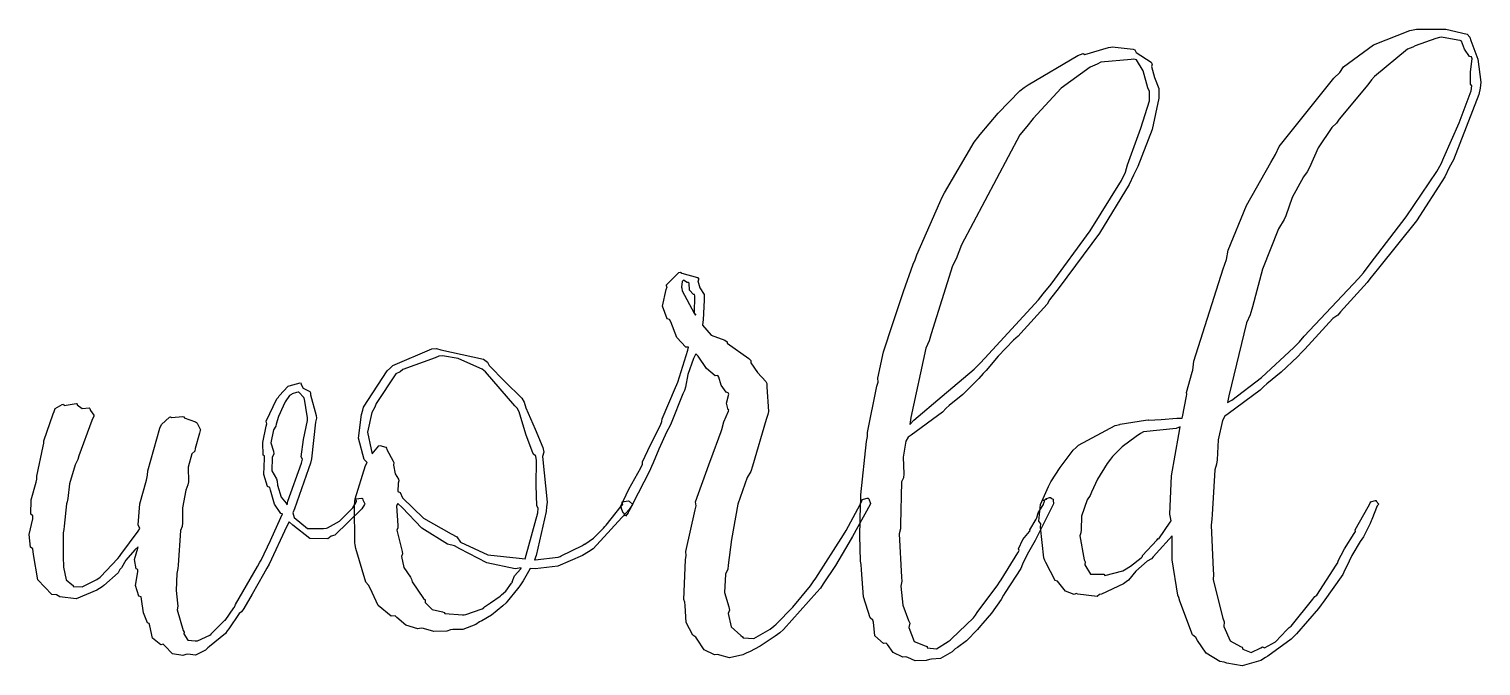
# Model space of a CAD drawing. Extents: x 0 to 35.3, y 0.8 to 9.1.
# Drawn here: x 16.32 to 35.27, y 0.79 to 9.1 of the extents above; entities that cross this region are included whole.
import ezdxf

# ---------------------------------------------------------------- set-up
doc = ezdxf.new("R2010")
doc.units = 0
doc.layers.get('0').update_dxf_attribs({"linetype": 'CONTINUOUS'})

msp = doc.modelspace()

# ---------------------------------------------------------------- linework, layer by layer
at = {"color": 0}
for p, q in [((34.3352, 9.08265), (34.4261, 9.10195)), ((34.4261, 9.10195), (34.4827, 9.10057)), ((34.4827, 9.10057), (34.8065, 9.0992)), ((34.8065, 9.0992), (35.0848, 9.03305)), ((33.8625, 8.89663), (34.3352, 9.08265)), ((34.6783, 8.97791), (34.4083, 8.88284)), ((34.7238, 8.99171), (34.6783, 8.97791)), ((34.75, 8.99721), (34.7238, 8.99171)), ((34.9636, 8.95724), (34.75, 8.99721)), ((34.9939, 8.95311), (34.9636, 8.95724)), ((35.0118, 8.94211), (34.9939, 8.95311)), ((35.049, 8.83874), (35.0118, 8.94211)), ((35.0848, 9.03305), (35.1207, 8.99721)), ((35.1207, 8.99721), (35.1331, 8.95174)), ((35.1331, 8.95174), (35.2241, 8.7092)), ((29.3577, 8.37434), (30.004, 8.75743)), ((30.004, 8.75743), (30.0757, 8.78223)), ((30.0757, 8.78223), (30.0977, 8.77122)), ((30.0977, 8.77122), (30.4037, 8.86217)), ((30.4037, 8.86217), (30.434, 8.86492)), ((30.434, 8.86492), (30.4546, 8.86905)), ((30.4546, 8.86905), (30.7248, 8.84149)), ((30.7248, 8.84149), (30.7482, 8.83186)), ((30.7482, 8.83186), (30.7661, 8.7974)), ((30.7661, 8.7974), (30.9604, 8.66786)), ((33.4712, 8.60721), (33.8625, 8.89663)), ((34.3076, 8.83874), (33.8777, 8.48459)), ((34.3765, 8.86492), (34.3076, 8.83874)), ((34.4083, 8.88284), (34.3765, 8.86492)), ((35.1152, 8.74367), (35.049, 8.83874)), ((35.1427, 8.73813), (35.1152, 8.74367)), ((35.1496, 8.71333), (35.1427, 8.73813)), ((30.1653, 8.60309), (29.7849, 8.33025)), ((30.2576, 8.64443), (30.1653, 8.60309)), ((30.303, 8.66786), (30.2576, 8.64443)), ((30.6985, 8.70645), (30.303, 8.66786)), ((30.7371, 8.71058), (30.6985, 8.70645)), ((30.7702, 8.69957), (30.7371, 8.71058)), ((30.8571, 8.55624), (30.7702, 8.69957)), ((30.919, 8.33575), (30.8571, 8.55624)), ((30.9604, 8.66786), (30.9742, 8.64443)), ((30.9742, 8.64443), (30.9645, 8.61138)), ((30.9645, 8.61138), (31.0031, 8.46942)), ((33.3458, 8.46116), (33.4229, 8.53419)), ((33.4229, 8.53419), (33.4712, 8.60721)), ((35.1276, 8.54523), (35.1496, 8.71333)), ((35.1289, 8.38398), (35.1276, 8.54523)), ((35.2241, 8.7092), (35.2654, 8.4074)), ((29.2461, 8.29441), (29.304, 8.34125)), ((29.304, 8.34125), (29.3577, 8.37434)), ((31.0031, 8.46942), (31.0624, 8.32474)), ((32.6306, 7.56955), (33.3458, 8.46116)), ((33.7909, 8.37434), (33.4133, 7.92508)), ((33.8364, 8.44049), (33.7909, 8.37434)), ((33.8777, 8.48459), (33.8364, 8.44049)), ((35.1482, 8.3633), (35.1289, 8.38398)), ((35.1359, 8.29716), (35.1482, 8.3633)), ((35.2654, 8.4074), (35.253, 8.33025)), ((28.965, 8.00502), (29.2461, 8.29441)), ((29.7849, 8.33025), (29.4211, 7.93337)), ((30.8253, 7.81071), (30.9411, 8.16762)), ((30.9411, 8.28615), (30.919, 8.33575)), ((30.9411, 8.16762), (30.9411, 8.28615)), ((31.0596, 8.19933), (30.9728, 7.79004)), ((31.0624, 8.27511), (31.0596, 8.19933)), ((31.0624, 8.32474), (31.0624, 8.27511)), ((35.2378, 8.24618), (34.9057, 7.39733)), ((34.9801, 7.87686), (35.1359, 8.29716)), ((35.253, 8.33025), (35.2378, 8.24618)), ((28.7307, 7.72806), (28.965, 8.00502)), ((29.3371, 7.82863), (29.2475, 7.72252)), ((29.4211, 7.93337), (29.3371, 7.82863)), ((30.6544, 7.33256), (30.8253, 7.81071)), ((30.9728, 7.79004), (30.7854, 7.30772)), ((33.3196, 7.81763), (33.1418, 7.55442)), ((33.3788, 7.87273), (33.3196, 7.81763)), ((33.4133, 7.92508), (33.3788, 7.87273)), ((34.7803, 7.42625), (34.9801, 7.87686)), ((28.2663, 6.96461), (28.6536, 7.62469)), ((29.2475, 7.72252), (28.4854, 6.28661)), ((28.6536, 7.62469), (28.6977, 7.68533)), ((28.6977, 7.68533), (28.7307, 7.72806)), ((32.5231, 7.36011), (32.5851, 7.46485)), ((32.5851, 7.46485), (32.6306, 7.56955)), ((33.1418, 7.55442), (33.0261, 7.29396)), ((34.7459, 7.34356), (34.7803, 7.42625)), ((34.9057, 7.39733), (34.8506, 7.29396)), ((30.5745, 7.12445), (30.6269, 7.23332)), ((30.6269, 7.23332), (30.6544, 7.33256)), ((30.7854, 7.30772), (30.7316, 7.19473)), ((32.2061, 6.80201), (32.5231, 7.36011)), ((32.9985, 7.23882), (32.9475, 7.17405)), ((33.0261, 7.29396), (32.9985, 7.23882)), ((34.2897, 6.65318), (34.6907, 7.24158)), ((34.6907, 7.24158), (34.7459, 7.34356)), ((34.8506, 7.29396), (34.7941, 7.17543)), ((30.1653, 6.46987), (30.5745, 7.12445)), ((30.6737, 7.07485), (30.2879, 6.44095)), ((30.7316, 7.19473), (30.6737, 7.07485)), ((32.9475, 7.17405), (32.8028, 6.90397)), ((34.7941, 7.17543), (34.422, 6.59804)), ((27.9053, 6.15569), (28.2015, 6.8392)), ((28.2015, 6.8392), (28.2346, 6.90809)), ((28.2346, 6.90809), (28.2663, 6.96461)), ((32.8028, 6.90397), (32.7174, 6.66556)), ((31.9677, 6.21633), (32.2061, 6.80201)), ((32.7174, 6.66556), (32.6953, 6.61596)), ((33.8212, 6.03719), (34.2897, 6.65318)), ((29.6554, 5.77536), (30.1653, 6.46987)), ((32.6251, 6.49471), (32.4156, 5.96967)), ((32.6953, 6.61596), (32.6251, 6.49471)), ((34.422, 6.59804), (33.9301, 5.98343)), ((28.4854, 6.28661), (28.4165, 6.10334)), ((30.2879, 6.44095), (29.7629, 5.72851)), ((27.857, 6.03306), (27.8819, 6.0923)), ((27.8819, 6.0923), (27.9053, 6.15569)), ((28.4165, 6.10334), (28.3683, 6.01102)), ((31.9002, 5.97517), (31.9457, 6.09783)), ((31.9457, 6.09783), (31.9677, 6.21633)), ((24.6324, 5.76019), (24.7978, 5.92695)), ((24.7978, 5.92695), (24.8199, 5.93245)), ((24.8199, 5.93245), (24.8378, 5.91866)), ((24.8378, 5.91866), (25.039, 5.8608)), ((27.7289, 5.67891), (27.857, 6.03306)), ((28.3683, 6.01102), (28.0913, 5.12491)), ((31.5171, 4.76938), (31.9002, 5.97517)), ((32.4156, 5.96967), (32.2847, 5.48047)), ((33.6682, 5.84976), (33.7316, 5.92145)), ((33.7316, 5.92145), (33.8212, 6.03719)), ((33.9301, 5.98343), (33.8143, 5.84426)), ((24.5828, 5.48735), (24.631, 5.70509)), ((24.631, 5.70509), (24.6435, 5.73952)), ((24.6435, 5.73952), (24.6324, 5.76019)), ((24.8405, 5.80842), (24.8336, 5.73677)), ((24.8336, 5.73677), (24.8364, 5.72301)), ((24.8364, 5.72301), (24.8392, 5.68717)), ((24.8392, 5.68717), (24.9962, 5.39641)), ((24.8529, 5.82221), (24.8405, 5.80842)), ((24.8584, 5.82634), (24.8529, 5.82221)), ((24.9067, 5.79466), (24.8584, 5.82634)), ((24.9246, 5.79466), (24.9067, 5.79466)), ((24.9315, 5.78778), (24.9246, 5.79466)), ((24.9356, 5.6968), (24.9315, 5.78778)), ((24.9893, 5.63757), (24.9356, 5.6968)), ((25.039, 5.8608), (25.0569, 5.83875)), ((25.0569, 5.83875), (25.0458, 5.81808)), ((25.0458, 5.81808), (25.0706, 5.72576)), ((25.0706, 5.72576), (25.1272, 5.63757)), ((29.552, 5.64582), (29.6554, 5.77536)), ((29.7629, 5.72851), (29.6347, 5.56867)), ((32.9599, 5.09736), (33.6682, 5.84976)), ((33.7812, 5.79466), (33.4339, 5.41154)), ((33.8143, 5.84426), (33.7812, 5.79466)), ((25.0017, 5.64032), (24.9893, 5.63757)), ((25.0004, 5.39503), (25.0073, 5.6224)), ((25.0073, 5.6224), (25.0017, 5.64032)), ((25.1299, 5.56588), (25.1161, 5.30821)), ((25.1272, 5.63757), (25.1285, 5.61277)), ((25.1285, 5.61277), (25.1299, 5.56588)), ((27.6242, 5.36607), (27.7289, 5.67891)), ((28.7927, 4.80935), (29.4914, 5.57142)), ((29.603, 5.51215), (29.2626, 5.13595)), ((29.4914, 5.57142), (29.552, 5.64582)), ((29.6347, 5.56867), (29.603, 5.51215)), ((24.6448, 5.32197), (24.5828, 5.48735)), ((24.6765, 5.31509), (24.6448, 5.32197)), ((24.6931, 5.28066), (24.6765, 5.31509)), ((24.9962, 5.39641), (25.0183, 5.37023)), ((25.0183, 5.37023), (25.0004, 5.39503)), ((25.1161, 5.30821), (25.112, 5.2765)), ((27.5911, 5.25999), (27.6117, 5.32613)), ((27.6117, 5.32613), (27.6242, 5.36607)), ((32.2544, 5.37573), (32.2048, 5.26962)), ((32.2847, 5.48047), (32.2544, 5.37573)), ((33.332, 5.32613), (32.9668, 4.9251)), ((33.3954, 5.37023), (33.332, 5.32613)), ((33.4339, 5.41154), (33.3954, 5.37023)), ((24.7702, 5.07944), (24.6931, 5.28066)), ((25.112, 5.2765), (25.1079, 5.23794)), ((25.1079, 5.23794), (25.2181, 5.1084)), ((27.4671, 4.89066), (27.5911, 5.25999)), ((28.0913, 5.12491), (28.0638, 5.03396)), ((29.2626, 5.13595), (29.2268, 5.0946)), ((32.2048, 5.26962), (31.976, 4.3174)), ((21.0661, 4.7129), (21.576, 4.92926)), ((21.576, 4.92926), (21.6338, 4.93476)), ((21.6338, 4.93476), (21.6903, 4.91684)), ((24.8874, 4.95131), (24.7702, 5.07944)), ((24.9246, 4.95131), (24.8874, 4.95131)), ((24.9136, 4.91271), (24.9246, 4.95131)), ((25.2181, 5.1084), (25.3972, 5.04225)), ((25.3972, 5.04225), (25.4262, 5.02296)), ((25.4262, 5.02296), (25.4289, 5.00228)), ((25.4289, 5.00228), (25.7114, 4.80247)), ((28.0197, 4.94026), (27.8253, 4.0349)), ((28.0638, 5.03396), (28.0197, 4.94026)), ((29.1648, 5.045), (28.9636, 4.83552)), ((29.2268, 5.0946), (29.1648, 5.045)), ((32.4018, 4.55581), (32.8235, 4.94577)), ((32.8235, 4.94577), (32.8993, 5.02296)), ((32.8993, 5.02296), (32.9599, 5.09736)), ((21.6159, 4.81485), (21.1956, 4.66189)), ((21.6669, 4.83552), (21.6159, 4.81485)), ((21.7138, 4.84106), (21.6669, 4.83552)), ((21.6903, 4.91684), (22.247, 4.79559)), ((21.9191, 4.80247), (21.7138, 4.84106)), ((22.1616, 4.69498), (21.9191, 4.80247)), ((22.247, 4.79559), (22.3008, 4.75837)), ((22.3008, 4.75837), (22.3228, 4.7129)), ((24.7854, 4.49379), (24.9136, 4.91271)), ((24.9866, 4.80522), (24.9163, 4.59715)), ((25.0183, 4.86311), (24.9866, 4.80522)), ((25.0486, 4.8369), (25.0183, 4.86311)), ((25.1575, 4.67568), (25.0486, 4.8369)), ((25.7114, 4.80247), (25.7349, 4.78042)), ((25.7349, 4.78042), (25.7362, 4.74595)), ((25.7362, 4.74595), (25.8231, 4.62058)), ((27.3926, 4.54752), (27.4671, 4.89066)), ((28.6536, 4.66605), (28.7307, 4.74183)), ((28.7307, 4.74183), (28.7927, 4.80935)), ((28.9636, 4.83552), (28.8079, 4.64951)), ((31.5047, 4.65363), (31.5171, 4.76938)), ((32.8704, 4.82589), (32.6567, 4.62608)), ((32.9268, 4.88516), (32.8704, 4.82589)), ((32.9668, 4.9251), (32.9268, 4.88516)), ((20.683, 4.16994), (20.9903, 4.64538)), ((21.1033, 4.60266), (20.847, 4.21679)), ((20.9903, 4.64538), (21.033, 4.68118)), ((21.033, 4.68118), (21.0661, 4.7129)), ((21.1598, 4.63158), (21.1033, 4.60266)), ((21.1956, 4.66189), (21.1598, 4.63158)), ((22.2291, 4.66467), (22.1616, 4.69498)), ((22.276, 4.63021), (22.2291, 4.66467)), ((22.6577, 4.18786), (22.276, 4.63021)), ((22.3228, 4.7129), (22.5282, 4.5048)), ((24.9163, 4.59715), (24.8833, 4.42902)), ((25.2718, 4.57786), (25.1575, 4.67568)), ((25.3049, 4.58198), (25.2718, 4.57786)), ((25.3214, 4.56269), (25.3049, 4.58198)), ((25.3504, 4.45795), (25.3214, 4.56269)), ((25.8231, 4.62058), (25.9319, 4.50617)), ((28.2333, 4.3119), (28.6536, 4.66605)), ((28.7693, 4.60954), (28.7128, 4.54339)), ((28.8079, 4.64951), (28.7693, 4.60954)), ((31.4234, 4.36012), (31.4965, 4.62746)), ((31.4965, 4.62746), (31.5047, 4.65363)), ((32.0146, 4.25951), (32.4018, 4.55581)), ((32.6567, 4.62608), (32.4721, 4.47449)), ((19.5805, 4.31602), (19.7005, 4.4414)), ((19.7005, 4.4414), (19.7142, 4.44969)), ((19.7142, 4.44969), (19.8562, 4.48691)), ((19.7142, 4.44969), (19.7142, 4.44969)), ((19.8065, 4.36287), (19.7501, 4.3422)), ((19.83, 4.367), (19.8065, 4.36287)), ((19.8369, 4.367), (19.83, 4.367)), ((19.9016, 4.29673), (19.8369, 4.367)), ((19.8562, 4.48691), (19.8686, 4.48275)), ((19.8686, 4.48275), (19.863, 4.47587)), ((19.863, 4.47587), (19.8947, 4.41798)), ((19.8947, 4.41798), (19.9815, 4.37526)), ((19.9815, 4.37526), (19.9898, 4.35599)), ((22.5282, 4.5048), (22.75, 4.28706)), ((24.5815, 4.01697), (24.7551, 4.42489)), ((24.7551, 4.42489), (24.7702, 4.46624)), ((24.7702, 4.46624), (24.7854, 4.49379)), ((24.8695, 4.38905), (24.8474, 4.3422)), ((24.8833, 4.42902), (24.8695, 4.38905)), ((25.4138, 4.367), (25.3504, 4.45795)), ((25.4427, 4.35599), (25.4138, 4.367)), ((25.9319, 4.50617), (25.9443, 4.47724)), ((25.9443, 4.47724), (25.9457, 4.43315)), ((25.9457, 4.43315), (25.9691, 4.11484)), ((27.2603, 3.83783), (27.383, 4.44419)), ((27.383, 4.44419), (27.3968, 4.49379)), ((27.3968, 4.49379), (27.3926, 4.54752)), ((28.7128, 4.54339), (28.5034, 4.3367)), ((31.4275, 4.33945), (31.4234, 4.36012)), ((32.3839, 4.39043), (31.965, 4.08312)), ((32.4308, 4.43865), (32.3839, 4.39043)), ((32.4721, 4.47449), (32.4308, 4.43865)), ((16.6563, 4.15202), (16.7501, 4.20441)), ((16.7501, 4.20441), (16.7652, 4.20716)), ((16.7652, 4.20716), (16.7762, 4.18924)), ((16.7762, 4.18924), (16.9306, 4.21541)), ((16.9306, 4.21541), (16.9471, 4.21266)), ((16.9471, 4.21266), (16.9458, 4.19887)), ((16.9458, 4.19887), (17.0105, 4.15339)), ((19.411, 3.9853), (19.553, 4.27743)), ((19.553, 4.27743), (19.5709, 4.30085)), ((19.5709, 4.30085), (19.5805, 4.31602)), ((19.6329, 4.18373), (19.5709, 4.04594)), ((19.6536, 4.22921), (19.6329, 4.18373)), ((19.6591, 4.24021), (19.6536, 4.22921)), ((19.717, 4.3229), (19.6591, 4.24021)), ((19.7418, 4.33395), (19.717, 4.3229)), ((19.7501, 4.3422), (19.7418, 4.33395)), ((19.9071, 4.28431), (19.9016, 4.29673)), ((19.9126, 4.27193), (19.9071, 4.28431)), ((19.9457, 4.05557), (19.9126, 4.27193)), ((19.9898, 4.35599), (19.9912, 4.33116)), ((19.9912, 4.33116), (20.0629, 4.06245)), ((20.6747, 4.12997), (20.683, 4.16994)), ((20.847, 4.21679), (20.8291, 4.16856)), ((22.6866, 4.15756), (22.6577, 4.18786)), ((22.75, 4.28706), (22.7803, 4.23471)), ((22.7803, 4.23471), (22.8024, 4.15893)), ((24.8474, 4.3422), (24.6986, 3.96049)), ((25.4193, 4.21954), (25.4482, 4.33807)), ((25.44, 4.13551), (25.4193, 4.21954)), ((25.4482, 4.33807), (25.4427, 4.35599)), ((27.8626, 3.99905), (28.2333, 4.3119)), ((28.3256, 4.19336), (28.2842, 4.15756)), ((28.5034, 4.3367), (28.3256, 4.19336)), ((31.3683, 4.04453), (31.422, 4.31465)), ((31.422, 4.31465), (31.4275, 4.33945)), ((31.976, 4.3174), (31.9567, 4.22921)), ((31.9567, 4.22921), (32.0146, 4.25951)), ((16.5103, 3.72897), (16.6315, 4.08312)), ((16.6315, 4.08312), (16.6439, 4.11346)), ((16.6439, 4.11346), (16.6563, 4.15202)), ((16.6439, 4.11346), (16.6439, 4.11346)), ((17.1359, 3.9963), (16.9678, 3.53466)), ((17.0105, 4.15339), (17.1015, 4.16031)), ((17.1015, 4.16031), (17.1125, 4.15202)), ((17.1125, 4.15202), (17.1208, 4.12722)), ((17.1208, 4.12722), (17.1649, 4.06382)), ((17.1621, 4.05282), (17.1359, 3.9963)), ((17.1649, 4.06382), (17.1621, 4.05282)), ((18.044, 3.94257), (18.1501, 4.03902)), ((18.1501, 4.03902), (18.1653, 4.04177)), ((18.1653, 4.04177), (18.1777, 4.03627)), ((18.1777, 4.03627), (18.3265, 4.04594)), ((18.3265, 4.04594), (18.3417, 4.04177)), ((18.3417, 4.04177), (18.3403, 4.02939)), ((18.3403, 4.02939), (18.4905, 3.97979)), ((18.4905, 3.97979), (18.5015, 3.97013)), ((19.4221, 3.95358), (19.411, 3.9853)), ((19.5709, 4.04594), (19.5433, 3.94945)), ((19.8975, 3.74826), (19.9526, 3.99768)), ((19.9512, 4.03627), (19.9457, 4.05557)), ((19.9526, 3.99768), (19.9512, 4.03627)), ((20.067, 4.02527), (20.056, 3.97563)), ((20.0629, 4.06245), (20.067, 4.02527)), ((20.6155, 3.76619), (20.6568, 4.07487)), ((20.6568, 4.07487), (20.6747, 4.12997)), ((20.7891, 4.10104), (20.7353, 3.84334)), ((20.8291, 4.16856), (20.7891, 4.10104)), ((22.7142, 4.1093), (22.6866, 4.15756)), ((22.801, 3.81579), (22.7142, 4.1093)), ((22.8024, 4.15893), (22.9223, 3.88193)), ((24.558, 3.93569), (24.5773, 3.98117)), ((24.5773, 3.98117), (24.5815, 4.01697)), ((25.3848, 3.97701), (25.4441, 4.11759)), ((25.4482, 4.13551), (25.44, 4.13551)), ((25.4441, 4.11759), (25.4482, 4.13551)), ((25.936, 4.00734), (25.7597, 3.39962)), ((25.9608, 4.07487), (25.936, 4.00734)), ((25.9691, 4.11484), (25.9608, 4.07487)), ((27.8253, 4.0349), (27.8102, 3.94257)), ((27.8102, 3.94257), (27.8626, 3.99905)), ((28.2374, 4.10379), (27.8295, 3.80615)), ((28.2842, 4.15756), (28.2374, 4.10379)), ((30.5552, 3.94945), (30.8874, 4.00043)), ((30.8874, 4.00043), (30.9204, 4.00322)), ((30.9204, 4.00322), (30.9273, 4.00043)), ((30.9273, 4.00043), (31.0927, 4.0101)), ((31.0927, 4.0101), (31.298, 4.02527)), ((31.298, 4.02527), (31.3669, 4.02527)), ((31.3669, 4.02527), (31.3683, 4.04453)), ((31.8919, 3.9963), (31.8341, 3.74276)), ((31.9236, 4.05282), (31.8919, 3.9963)), ((31.965, 4.08312), (31.9236, 4.05282)), ((17.8676, 3.34036), (18.0248, 3.8971)), ((18.0248, 3.8971), (18.044, 3.94257)), ((18.044, 3.94257), (18.044, 3.94257)), ((18.5415, 3.8282), (18.4864, 3.62839)), ((18.5015, 3.97013), (18.5112, 3.95912)), ((18.5112, 3.95912), (18.5539, 3.87505)), ((18.5511, 3.86539), (18.5415, 3.8282)), ((18.5539, 3.87505), (18.5511, 3.86539)), ((19.3669, 3.70829), (19.4138, 3.92053)), ((19.4138, 3.92053), (19.4221, 3.95358)), ((19.5089, 3.87368), (19.4717, 3.70279)), ((19.5378, 3.92053), (19.5089, 3.87368)), ((19.5433, 3.94945), (19.5378, 3.92053)), ((20.056, 3.97563), (20.005, 3.49746)), ((20.7353, 3.84334), (20.7836, 3.61597)), ((22.8961, 3.55946), (22.801, 3.81579)), ((22.9223, 3.88193), (23.0215, 3.64215)), ((24.4257, 3.67799), (24.558, 3.93569)), ((24.6421, 3.85025), (24.5346, 3.62285)), ((24.682, 3.92053), (24.6421, 3.85025)), ((24.6986, 3.96049), (24.682, 3.92053)), ((25.2154, 3.48782), (25.3504, 3.853)), ((25.3504, 3.853), (25.36, 3.87643)), ((25.36, 3.87643), (25.3848, 3.97701)), ((25.36, 3.87643), (25.36, 3.87643)), ((27.259, 3.78823), (27.2603, 3.83783)), ((27.8295, 3.80615), (27.7881, 3.77719)), ((30.015, 3.67386), (30.4932, 3.92878)), ((30.4932, 3.92878), (30.5511, 3.94257)), ((30.5511, 3.94257), (30.5552, 3.94945)), ((30.8212, 3.82683), (30.7661, 3.78548)), ((30.8598, 3.8475), (30.8212, 3.82683)), ((31.2897, 3.89297), (30.8598, 3.8475)), ((31.225, 3.2756), (31.3214, 3.81166)), ((31.3393, 3.91502), (31.2897, 3.89297)), ((31.3214, 3.81166), (31.3393, 3.91502)), ((16.4207, 3.27146), (16.502, 3.66282)), ((16.502, 3.66282), (16.5117, 3.70004)), ((16.5117, 3.70004), (16.5103, 3.72897)), ((18.4864, 3.62839), (18.4795, 3.5953)), ((19.3711, 3.54432), (19.3669, 3.70829)), ((19.4717, 3.70279), (19.5089, 3.59392)), ((19.8699, 3.51951), (19.8975, 3.74826)), ((20.6899, 3.48644), (20.6155, 3.76619)), ((20.7836, 3.61597), (20.796, 3.56224)), ((20.796, 3.56224), (20.8842, 3.66695)), ((20.8842, 3.66695), (20.8938, 3.6697)), ((20.8842, 3.66695), (20.8842, 3.66695)), ((20.8938, 3.6697), (20.9751, 3.64765)), ((20.9751, 3.64765), (20.9834, 3.63389)), ((20.9834, 3.63389), (20.9875, 3.61735)), ((20.9875, 3.61735), (21.0702, 3.46577)), ((23.0215, 3.64215), (23.0339, 3.58429)), ((24.3251, 3.45474), (24.4257, 3.67799)), ((24.5346, 3.62285), (24.4615, 3.44372)), ((27.1735, 3.02617), (27.248, 3.72209)), ((27.248, 3.72209), (27.259, 3.78823)), ((27.7606, 3.72622), (27.7247, 3.51537)), ((27.7881, 3.77719), (27.7606, 3.72622)), ((29.7739, 3.38446), (29.9448, 3.61047)), ((29.9448, 3.61047), (29.9834, 3.6449)), ((29.9834, 3.6449), (30.015, 3.67386)), ((30.5842, 3.65044), (30.4574, 3.5264)), ((30.7661, 3.78548), (30.5842, 3.65044)), ((31.8341, 3.74276), (31.8217, 3.48368)), ((16.9195, 3.41616), (16.8465, 3.17087)), ((16.9526, 3.48506), (16.9195, 3.41616)), ((16.9678, 3.53466), (16.9526, 3.48506)), ((18.4437, 3.56224), (18.3927, 3.3886)), ((18.4795, 3.5953), (18.4437, 3.56224)), ((19.389, 3.53466), (19.3711, 3.54432)), ((19.3794, 3.29213), (19.3904, 3.49884)), ((19.3904, 3.49884), (19.389, 3.53466)), ((19.4896, 3.51262), (19.4841, 3.33899)), ((19.5103, 3.56224), (19.4896, 3.51262)), ((19.5089, 3.59392), (19.5103, 3.56224)), ((19.6949, 2.94211), (19.8713, 3.44096)), ((19.8851, 3.49057), (19.8699, 3.51951)), ((19.8713, 3.44096), (19.8851, 3.49057)), ((19.9898, 3.44096), (19.9664, 3.36655)), ((20.005, 3.49746), (19.9898, 3.44096)), ((20.7298, 3.44647), (20.6899, 3.48644)), ((20.7091, 3.40789), (20.7298, 3.44647)), ((21.0702, 3.46577), (21.0771, 3.44647)), ((21.0771, 3.44647), (21.0716, 3.41202)), ((21.0716, 3.41202), (21.095, 3.30178)), ((22.9292, 3.52915), (22.8961, 3.55946)), ((22.9402, 3.47404), (22.9292, 3.52915)), ((22.9374, 3.15295), (22.9402, 3.47404)), ((23.0339, 3.58429), (23.016, 3.5264)), ((23.016, 3.5264), (23.078, 2.92971)), ((24.3003, 3.37757), (24.3237, 3.42442)), ((24.3237, 3.42442), (24.3251, 3.45474)), ((24.4615, 3.44372), (24.4395, 3.39687)), ((25.0169, 2.93522), (25.1891, 3.41891)), ((25.1891, 3.41891), (25.2057, 3.46301)), ((25.2057, 3.46301), (25.2154, 3.48782)), ((27.7247, 3.51537), (27.733, 3.30178)), ((30.3885, 3.43269), (30.2603, 3.2315)), ((30.4298, 3.49057), (30.3885, 3.43269)), ((30.4574, 3.5264), (30.4298, 3.49057)), ((31.8134, 3.42442), (31.7941, 3.35001)), ((31.8217, 3.48368), (31.8134, 3.42442)), ((16.411, 3.19154), (16.418, 3.2315)), ((16.418, 3.2315), (16.4207, 3.27146)), ((17.8511, 3.21772), (17.8621, 3.28111)), ((17.8621, 3.28111), (17.8676, 3.34036)), ((18.3927, 3.3886), (18.3982, 3.19705)), ((19.429, 3.13366), (19.3794, 3.29213)), ((19.4841, 3.33899), (19.5475, 3.23426)), ((19.5475, 3.23426), (19.5544, 3.20394)), ((19.9664, 3.36655), (19.7804, 2.84289)), ((20.5755, 2.97518), (20.7091, 3.40789)), ((21.095, 3.30178), (21.1391, 3.23012)), ((21.1391, 3.23012), (21.1432, 3.20945)), ((24.1432, 3.10058), (24.3003, 3.37757)), ((24.4147, 3.33623), (24.1915, 2.90628)), ((24.4395, 3.39687), (24.4147, 3.33623)), ((25.688, 3.25355), (25.5668, 2.90353)), ((25.7349, 3.33072), (25.688, 3.25355)), ((25.7597, 3.39962), (25.7349, 3.33072)), ((27.7275, 3.24804), (27.7041, 3.19429)), ((27.733, 3.30178), (27.7275, 3.24804)), ((29.654, 3.19429), (29.7739, 3.38446)), ((30.2603, 3.2315), (30.1818, 3.06062)), ((31.2043, 2.77261), (31.225, 3.2756)), ((31.7941, 3.35001), (31.7555, 2.76986)), ((16.3435, 2.9614), (16.411, 3.19154)), ((16.8465, 3.17087), (16.8231, 2.97794)), ((17.7629, 2.90904), (17.8511, 3.21772)), ((18.3637, 3.08818), (18.321, 2.85667)), ((18.3913, 3.15433), (18.3637, 3.08818)), ((18.3982, 3.19705), (18.3913, 3.15433)), ((19.4607, 3.12126), (19.429, 3.13366)), ((19.4703, 3.08818), (19.4607, 3.12126)), ((19.5227, 2.90353), (19.4703, 3.08818)), ((19.5544, 3.20394), (19.5599, 3.15157)), ((19.5599, 3.15157), (19.6081, 2.99723)), ((21.1336, 3.17776), (21.1322, 3.07027)), ((21.1322, 3.07027), (21.1598, 3.05787)), ((21.1432, 3.20945), (21.1336, 3.17776)), ((21.1598, 3.05787), (21.1598, 3.05511)), ((21.1598, 3.05511), (21.1901, 2.98483)), ((22.9457, 2.88148), (22.9374, 3.15295)), ((24.0426, 2.8801), (24.1432, 3.10058)), ((27.7041, 3.19429), (27.6889, 2.64032)), ((29.5162, 2.90077), (29.6223, 3.13504)), ((29.6223, 3.13504), (29.6416, 3.17638)), ((29.6416, 3.17638), (29.654, 3.19429)), ((30.1818, 3.06062), (30.1653, 3.01653)), ((16.3408, 2.77261), (16.3435, 2.9614)), ((16.8052, 2.90904), (16.7749, 2.6169)), ((16.8148, 2.93384), (16.8052, 2.90904)), ((16.8231, 2.97794), (16.8148, 2.93384)), ((17.7409, 2.63343), (17.7629, 2.90904)), ((18.321, 2.85667), (18.3196, 2.66237)), ((19.6026, 2.78226), (19.5227, 2.90353)), ((19.6081, 2.99723), (19.6715, 2.91731)), ((19.6715, 2.91731), (19.6867, 2.89526)), ((19.6867, 2.89526), (19.6949, 2.94211)), ((19.7804, 2.84289), (19.7583, 2.79053)), ((20.6623, 2.84289), (20.3068, 2.50114)), ((20.3674, 2.68166), (20.5438, 2.85667)), ((20.5438, 2.85667), (20.5686, 2.90077)), ((20.5631, 2.88699), (20.57, 2.93384)), ((20.5672, 2.40192), (20.5631, 2.88699)), ((20.5686, 2.90077), (20.5907, 2.93798)), ((20.5686, 2.90077), (20.5686, 2.90077)), ((20.57, 2.93384), (20.5755, 2.97518)), ((20.581, 2.97243), (20.6595, 2.98208)), ((20.5879, 2.95038), (20.581, 2.97243)), ((20.5907, 2.95038), (20.5879, 2.95038)), ((20.5907, 2.93798), (20.5907, 2.95038)), ((20.6595, 2.98208), (20.6678, 2.97794)), ((20.6954, 2.90077), (20.6623, 2.84289)), ((20.6678, 2.97794), (20.672, 2.96278)), ((20.672, 2.96278), (20.6995, 2.90766)), ((20.6995, 2.90766), (20.6954, 2.90077)), ((21.1322, 2.9118), (21.1129, 2.88423)), ((21.1129, 2.88423), (21.1294, 2.62654)), ((21.1846, 2.85943), (21.1322, 2.9118)), ((21.4437, 2.59209), (21.1846, 2.85943)), ((21.1901, 2.98483), (21.4657, 2.72162)), ((22.9622, 2.85116), (22.9457, 2.88148)), ((22.9554, 2.79328), (22.9622, 2.85116)), ((23.0725, 2.8677), (23.0642, 2.80706)), ((23.078, 2.92971), (23.0725, 2.8677)), ((23.847, 2.6293), (24.0468, 2.87596)), ((24.0482, 2.86219), (24.0426, 2.8801)), ((24.044, 2.8553), (24.0482, 2.86219)), ((24.0702, 2.79053), (24.044, 2.8553)), ((24.0468, 2.87596), (24.0647, 2.90077)), ((24.0578, 2.93247), (24.1377, 2.94624)), ((24.0605, 2.90215), (24.0578, 2.93247)), ((24.0647, 2.90077), (24.0605, 2.90215)), ((24.1377, 2.94624), (24.1474, 2.94487)), ((24.1694, 2.86219), (24.1419, 2.80706)), ((24.1474, 2.94487), (24.1529, 2.93798)), ((24.1915, 2.90077), (24.1487, 2.83463)), ((24.1529, 2.93798), (24.1928, 2.90491)), ((24.1915, 2.90628), (24.1694, 2.86219)), ((24.1928, 2.90491), (24.1915, 2.90077)), ((25.01, 2.83187), (25.0238, 2.88423)), ((25.0238, 2.88423), (25.0169, 2.93522)), ((25.5668, 2.90353), (25.5075, 2.56453)), ((26.9806, 2.55902), (27.1625, 2.90077)), ((27.2948, 2.90077), (27.0633, 2.48185)), ((27.1584, 2.49701), (27.1666, 2.88975)), ((27.1625, 2.90077), (27.1901, 2.95038)), ((27.1666, 2.88975), (27.1708, 2.9614)), ((27.1708, 2.9614), (27.1735, 3.02617)), ((27.1763, 2.96278), (27.2562, 2.98345)), ((27.1873, 2.95038), (27.1763, 2.96278)), ((27.1901, 2.95038), (27.1873, 2.95038)), ((27.2562, 2.98345), (27.2673, 2.98345)), ((27.2673, 2.98345), (27.2755, 2.97518)), ((27.2755, 2.97518), (27.3003, 2.91455)), ((27.3003, 2.91455), (27.2948, 2.90077)), ((29.6843, 2.90077), (29.4749, 2.48185)), ((29.4886, 2.78915), (29.5493, 2.88699)), ((29.4955, 2.68304), (29.5162, 2.90077)), ((29.5451, 2.95176), (29.5975, 2.97105)), ((29.5631, 2.95038), (29.5451, 2.95176)), ((29.5493, 2.88699), (29.5576, 2.90077)), ((29.5576, 2.90077), (29.5617, 2.92144)), ((29.5576, 2.90077), (29.5576, 2.90077)), ((29.5617, 2.92144), (29.5631, 2.92282)), ((29.5686, 2.95038), (29.5631, 2.95038)), ((29.5631, 2.92282), (29.5686, 2.94349)), ((29.5631, 2.92282), (29.5631, 2.92282)), ((29.5686, 2.94349), (29.5686, 2.95038)), ((29.5865, 2.97243), (29.6347, 2.98897)), ((29.5975, 2.97243), (29.5865, 2.97243)), ((29.5975, 2.97105), (29.6017, 2.97243)), ((29.6017, 2.97243), (29.5975, 2.97243)), ((29.6347, 2.98897), (29.6513, 2.98897)), ((29.6513, 2.98897), (29.6513, 2.98345)), ((29.6513, 2.98345), (29.6816, 2.97105)), ((29.6816, 2.97105), (29.6843, 2.96692)), ((29.6843, 2.96692), (29.6816, 2.95589)), ((29.6816, 2.95589), (29.6871, 2.90904)), ((29.6871, 2.90904), (29.6843, 2.90077)), ((30.1267, 2.9614), (30.0523, 2.74781)), ((30.1653, 3.01653), (30.1267, 2.9614)), ((33.6241, 2.57142), (33.7923, 2.8677)), ((33.7923, 2.8677), (33.8088, 2.90077)), ((33.8088, 2.90077), (33.8226, 2.93109)), ((33.8088, 2.90077), (33.8088, 2.90077)), ((33.8226, 2.93109), (33.8253, 2.93384)), ((33.8253, 2.93384), (33.8887, 2.95313)), ((33.8253, 2.93384), (33.8253, 2.93384)), ((33.9108, 2.88148), (33.8391, 2.70509)), ((33.8887, 2.95313), (33.897, 2.95038)), ((33.897, 2.95038), (33.897, 2.94211)), ((33.897, 2.94211), (33.9314, 2.90491)), ((33.9301, 2.90077), (33.9108, 2.88148)), ((33.9314, 2.90491), (33.9301, 2.90077)), ((16.3173, 2.50941), (16.3656, 2.71336)), ((16.3683, 2.75194), (16.3408, 2.77261)), ((16.3656, 2.71336), (16.3683, 2.75194)), ((18.3196, 2.66237), (18.3141, 2.61414)), ((19.4689, 2.43086), (19.604, 2.72989)), ((19.626, 2.7795), (19.6026, 2.78226)), ((19.604, 2.72989), (19.626, 2.7795)), ((19.7142, 2.67477), (19.6798, 2.61552)), ((19.7583, 2.63067), (19.7142, 2.67477)), ((19.7583, 2.79053), (19.7762, 2.73127)), ((19.7762, 2.73127), (19.9526, 2.5852)), ((20.2117, 2.59347), (20.3674, 2.68166)), ((21.4657, 2.72162), (21.8254, 2.51768)), ((22.8038, 2.24069), (22.9554, 2.79328)), ((23.0642, 2.80706), (22.9347, 2.2338)), ((24.1487, 2.83463), (23.6788, 2.32337)), ((24.0785, 2.78777), (24.0702, 2.79053)), ((24.0702, 2.79053), (24.0702, 2.79053)), ((24.1019, 2.74781), (24.0785, 2.78777)), ((24.1363, 2.7919), (24.1019, 2.74781)), ((24.1419, 2.80706), (24.1363, 2.7919)), ((24.8888, 2.28479), (25.01, 2.83187)), ((29.3798, 2.56866), (29.4611, 2.7106)), ((29.4611, 2.7106), (29.4694, 2.72438)), ((29.4694, 2.72438), (29.4886, 2.78915)), ((29.4694, 2.72438), (29.4694, 2.72438)), ((29.5203, 2.64721), (29.4955, 2.68304)), ((30.0523, 2.74781), (30.0468, 2.57004)), ((31.0624, 2.45153), (31.2112, 2.66926)), ((31.2236, 2.6858), (31.2043, 2.77261)), ((31.2112, 2.66926), (31.2236, 2.6858)), ((31.7528, 2.70784), (31.7445, 2.63067)), ((31.7555, 2.76986), (31.7528, 2.70784)), ((33.8184, 2.6541), (33.7399, 2.49425)), ((33.8308, 2.6858), (33.8184, 2.6541)), ((33.8391, 2.70509), (33.8308, 2.6858)), ((16.338, 2.34129), (16.3173, 2.50941)), ((16.7624, 2.53146), (16.7611, 2.16903)), ((16.7707, 2.57555), (16.7624, 2.53146)), ((16.7749, 2.6169), (16.7707, 2.57555)), ((17.5135, 2.2462), (17.7395, 2.5535)), ((17.7395, 2.5535), (17.7629, 2.58658)), ((17.7629, 2.58658), (17.7409, 2.63343)), ((18.2935, 2.55902), (18.2618, 2.1084)), ((18.3141, 2.61414), (18.2935, 2.55902)), ((19.6798, 2.61552), (19.4496, 2.12356)), ((19.9829, 2.45566), (19.7583, 2.63067)), ((19.9526, 2.5852), (20.1621, 2.5852)), ((20.1621, 2.5852), (20.1993, 2.59209)), ((20.1993, 2.59209), (20.2117, 2.59347)), ((20.2599, 2.48736), (20.2158, 2.45015)), ((20.3068, 2.50114), (20.2599, 2.48736)), ((21.1322, 2.5976), (21.1171, 2.56315)), ((21.1171, 2.56315), (21.1846, 2.28479)), ((21.1294, 2.62654), (21.1322, 2.5976)), ((21.7799, 2.38401), (21.4437, 2.59209)), ((21.8254, 2.51768), (21.8984, 2.47633)), ((21.8984, 2.47633), (21.948, 2.41019)), ((23.683, 2.46255), (23.8125, 2.59209)), ((23.8125, 2.59209), (23.8332, 2.61414)), ((23.8332, 2.61414), (23.847, 2.6293)), ((25.4923, 2.49287), (25.4854, 2.44189)), ((25.5075, 2.56453), (25.4923, 2.49287)), ((26.5865, 1.94028), (26.9462, 2.50252)), ((26.9462, 2.50252), (26.9806, 2.55902)), ((27.0633, 2.48185), (27.0164, 2.39916)), ((27.1694, 2.16214), (27.1584, 2.49701)), ((27.6889, 2.58107), (27.6724, 2.51768)), ((27.6724, 2.51768), (27.7013, 1.95268)), ((27.6889, 2.64032), (27.6889, 2.58107)), ((29.2861, 2.44464), (29.3743, 2.54799)), ((29.3743, 2.54799), (29.3812, 2.55902)), ((29.3812, 2.55902), (29.3798, 2.56866)), ((29.4749, 2.48185), (29.4459, 2.43224)), ((29.5176, 2.60312), (29.5203, 2.64721)), ((29.5617, 2.20211), (29.5176, 2.60312)), ((30.044, 2.53146), (30.0302, 2.49287)), ((30.0302, 2.49287), (30.0867, 2.1773)), ((30.0468, 2.57004), (30.044, 2.53146)), ((31.2346, 2.49287), (31.1947, 2.4474)), ((31.2346, 2.21726), (31.2346, 2.49287)), ((31.7445, 2.63067), (31.7693, 2.04914)), ((33.4863, 2.32062), (33.6117, 2.52043)), ((33.6117, 2.52043), (33.6269, 2.54799)), ((33.6269, 2.54799), (33.6241, 2.57142)), ((33.7316, 2.47633), (33.6903, 2.41846)), ((33.7399, 2.49425), (33.7316, 2.47633)), ((16.3683, 2.32199), (16.338, 2.34129)), ((16.3766, 2.24758), (16.3683, 2.32199)), ((17.6968, 2.30959), (17.5824, 2.17179)), ((17.6954, 2.18419), (17.7381, 2.33026)), ((17.7409, 2.34956), (17.6968, 2.30959)), ((17.7381, 2.33026), (17.7409, 2.34956)), ((19.3449, 2.17454), (19.4689, 2.43086)), ((20.2158, 2.45015), (19.9829, 2.45566)), ((20.5755, 2.37161), (20.5672, 2.40192)), ((20.5824, 2.32613), (20.5755, 2.37161)), ((20.7105, 1.88654), (20.5824, 2.32613)), ((21.1846, 2.28479), (21.1928, 2.25585)), ((21.8708, 2.36058), (21.7799, 2.38401)), ((21.9411, 2.32199), (21.8708, 2.36058)), ((22.2925, 2.14009), (21.9411, 2.32199)), ((21.948, 2.41019), (22.3049, 2.24482)), ((23.2599, 2.22829), (23.5383, 2.36609)), ((23.5383, 2.36609), (23.5631, 2.38263)), ((23.6182, 2.28341), (23.5383, 2.2338)), ((23.5631, 2.38263), (23.5727, 2.38125)), ((23.5727, 2.38125), (23.683, 2.46255)), ((23.6788, 2.32337), (23.6182, 2.28341)), ((24.8915, 2.2338), (24.8888, 2.28479)), ((25.4854, 2.44189), (25.4413, 2.10702)), ((27.0164, 2.39916), (26.8414, 2.10289)), ((29.2199, 2.26963), (29.2378, 2.29995)), ((29.2282, 2.32062), (29.2861, 2.44464)), ((29.2378, 2.29995), (29.2282, 2.32062)), ((29.3619, 2.2779), (29.3012, 2.15938)), ((29.4459, 2.43224), (29.3619, 2.2779)), ((30.8474, 2.23655), (31.0362, 2.43499)), ((31.072, 2.30959), (30.9893, 2.21864)), ((31.0362, 2.43499), (31.0527, 2.45429)), ((31.0527, 2.45429), (31.0624, 2.45153)), ((31.1947, 2.4474), (31.072, 2.30959)), ((33.3968, 2.15663), (33.4863, 2.32062)), ((33.6903, 2.41846), (33.5814, 2.23242)), ((16.4317, 1.91547), (16.3766, 2.24758)), ((16.7611, 2.16903), (16.7652, 2.13458)), ((16.7652, 2.13458), (16.7652, 2.08084)), ((17.2516, 1.95819), (17.4763, 2.19522)), ((17.4763, 2.19522), (17.4983, 2.22278)), ((17.4983, 2.22278), (17.5135, 2.2462)), ((17.5824, 2.17179), (17.5231, 2.07532)), ((17.7161, 2.05879), (17.6954, 2.18419)), ((18.2618, 2.1084), (18.259, 2.06292)), ((19.0128, 1.59439), (19.3008, 2.09048)), ((19.3008, 2.09048), (19.3284, 2.1456)), ((19.3284, 2.1456), (19.3449, 2.17454)), ((19.4496, 2.12356), (19.4221, 2.06843)), ((21.1928, 2.25585), (21.1777, 2.22002)), ((21.1777, 2.22002), (21.2094, 2.0767)), ((22.6618, 2.06155), (22.2925, 2.14009)), ((22.3049, 2.24482), (22.7142, 2.19797)), ((22.7142, 2.19797), (22.7914, 2.1897)), ((22.7914, 2.1897), (22.8038, 2.24069)), ((22.9347, 2.2338), (22.9126, 2.17868)), ((22.9126, 2.17868), (22.9223, 2.17592)), ((22.9223, 2.17592), (23.2213, 2.21451)), ((23.2172, 2.09462), (22.9237, 2.06017)), ((23.5383, 2.2338), (23.2172, 2.09462)), ((23.2213, 2.21451), (23.2489, 2.22278)), ((23.2489, 2.22278), (23.2599, 2.22829)), ((24.8612, 1.65916), (24.8833, 2.17868)), ((24.8833, 2.17868), (24.8915, 2.2338)), ((25.4413, 2.10702), (25.4372, 2.05741)), ((26.8414, 2.10289), (26.6829, 1.86449)), ((27.1763, 2.11805), (27.1694, 2.16214)), ((27.1818, 2.04914), (27.1763, 2.11805)), ((29.0036, 1.91823), (29.2199, 2.26963)), ((29.2819, 2.12356), (29.2626, 2.0643)), ((29.3012, 2.15938), (29.2819, 2.12356)), ((29.5754, 2.16765), (29.5617, 2.20211)), ((29.5851, 2.14147), (29.5754, 2.16765)), ((29.7077, 1.90858), (29.5851, 2.14147)), ((30.0867, 2.1773), (30.0991, 2.15112)), ((30.0991, 2.15112), (30.0964, 2.11391)), ((30.0964, 2.11391), (30.1708, 1.99126)), ((30.6117, 2.04639), (30.6903, 2.09324)), ((30.6903, 2.09324), (30.8295, 2.20486)), ((30.9108, 2.16076), (30.7633, 2.02985)), ((30.8295, 2.20486), (30.8488, 2.22278)), ((30.8488, 2.22278), (30.8474, 2.23655)), ((30.9645, 2.1897), (30.9108, 2.16076)), ((30.9893, 2.21864), (30.9645, 2.1897)), ((31.236, 2.17868), (31.2346, 2.21726)), ((31.309, 1.71841), (31.236, 2.17868)), ((33.1239, 1.71566), (33.3775, 2.1084)), ((33.3775, 2.1084), (33.4009, 2.1456)), ((33.4009, 2.1456), (33.3968, 2.15663)), ((33.5111, 2.08635), (33.4891, 2.04639)), ((33.5814, 2.23242), (33.5111, 2.08635)), ((16.6136, 1.72531), (16.4317, 1.91547)), ((16.7652, 2.08084), (16.8024, 1.91823)), ((16.8024, 1.91823), (16.8741, 1.8576)), ((17.0119, 1.82452), (17.2034, 1.92098)), ((17.2034, 1.92098), (17.2448, 1.95268)), ((17.2448, 1.95268), (17.2516, 1.95819)), ((17.479, 2.00918), (17.2916, 1.84106)), ((17.5038, 2.0519), (17.479, 2.00918)), ((17.5231, 2.07532), (17.5038, 2.0519)), ((17.705, 1.84381), (17.7353, 2.02296)), ((17.7353, 2.0519), (17.7161, 2.05879)), ((17.7353, 2.02296), (17.7353, 2.0519)), ((18.2466, 1.99815), (18.2383, 1.77629)), ((18.259, 2.06292), (18.2466, 1.99815)), ((19.3752, 1.99264), (19.2278, 1.7322)), ((19.4221, 2.06843), (19.3752, 1.99264)), ((21.2094, 2.0767), (21.2962, 1.95268)), ((21.2962, 1.95268), (21.3086, 1.92512)), ((21.3086, 1.92512), (21.3169, 1.89067)), ((22.6205, 1.89067), (22.6508, 1.9706)), ((22.6508, 1.9706), (22.7335, 2.05879)), ((22.7417, 2.07395), (22.6618, 2.06155)), ((22.7652, 1.90445), (22.7225, 1.83968)), ((22.7335, 2.05879), (22.7417, 2.07395)), ((22.8341, 2.02434), (22.7652, 1.90445)), ((22.8575, 2.06292), (22.8341, 2.02434)), ((22.9237, 2.06017), (22.8575, 2.06292)), ((25.4069, 1.98989), (25.3917, 1.75011)), ((25.4372, 2.05741), (25.4069, 1.98989)), ((26.5507, 1.89205), (26.5865, 1.94028)), ((27.2094, 1.69361), (27.1818, 2.04914)), ((27.7055, 1.89756), (27.6931, 1.83555)), ((27.7013, 1.95268), (27.7055, 1.89756)), ((28.9843, 1.88654), (29.0036, 1.91823)), ((29.2626, 2.0643), (29.0559, 1.75011)), ((29.7408, 1.89756), (29.7077, 1.90858)), ((29.7574, 1.87965), (29.7408, 1.89756)), ((30.1708, 1.99126), (30.3127, 1.99264)), ((30.3127, 1.99264), (30.3416, 1.99126)), ((30.3416, 1.99126), (30.3582, 1.97473)), ((30.3582, 1.97473), (30.5897, 2.03536)), ((30.5897, 2.03536), (30.6117, 2.04639)), ((30.6117, 2.04639), (30.6117, 2.04639)), ((30.6641, 1.91409), (30.6338, 1.89205)), ((30.7633, 2.02985), (30.6641, 1.91409)), ((31.7693, 2.04914), (31.7748, 1.99126)), ((31.7748, 1.99126), (31.772, 1.91823)), ((31.772, 1.91823), (31.8947, 1.41525)), ((33.4615, 1.98851), (33.208, 1.62746)), ((33.4891, 2.04639), (33.4615, 1.98851)), ((16.677, 1.72117), (16.6136, 1.72531)), ((16.7211, 1.69636), (16.677, 1.72117)), ((16.8741, 1.8576), (16.892, 1.84244)), ((16.892, 1.84244), (16.8947, 1.83141)), ((16.8947, 1.83141), (17.0119, 1.82452)), ((17.2007, 1.7818), (16.9333, 1.6688)), ((17.2723, 1.8259), (17.2007, 1.7818)), ((17.2916, 1.84106), (17.2723, 1.8259)), ((17.7519, 1.70188), (17.705, 1.84381)), ((18.2383, 1.77629), (18.2563, 1.61093)), ((19.2278, 1.7322), (19.1189, 1.54202)), ((20.7464, 1.84795), (20.7105, 1.88654)), ((20.767, 1.80661), (20.7464, 1.84795)), ((20.8745, 1.58061), (20.767, 1.80661)), ((21.3169, 1.89067), (21.4671, 1.67432)), ((22.4648, 1.70463), (22.4827, 1.72117)), ((22.4827, 1.72117), (22.5378, 1.76802)), ((22.4827, 1.72117), (22.4827, 1.72117)), ((22.5378, 1.76802), (22.615, 1.87275)), ((22.6921, 1.8011), (22.5571, 1.63298)), ((22.615, 1.87275), (22.626, 1.88654)), ((22.626, 1.88654), (22.6205, 1.89067)), ((22.7087, 1.82039), (22.6921, 1.8011)), ((22.7225, 1.83968), (22.7087, 1.82039)), ((25.3917, 1.75011), (25.451, 1.56407)), ((26.5975, 1.75562), (26.1648, 1.26917)), ((26.2847, 1.55856), (26.5135, 1.8383)), ((26.5135, 1.8383), (26.5507, 1.89205)), ((26.6444, 1.80937), (26.5975, 1.75562)), ((26.6829, 1.86449), (26.6444, 1.80937)), ((27.6931, 1.83555), (27.7206, 1.58474)), ((28.6894, 1.49242), (28.9595, 1.8507)), ((28.9595, 1.8507), (28.9843, 1.88654)), ((29.0339, 1.71566), (29.0022, 1.66054)), ((29.0559, 1.75011), (29.0339, 1.71566)), ((29.8442, 1.76802), (29.7574, 1.87965)), ((29.9586, 1.72531), (29.8442, 1.76802)), ((29.9834, 1.73771), (29.9586, 1.72531)), ((30.0054, 1.73082), (29.9834, 1.73771)), ((30.2562, 1.69912), (30.0054, 1.73082)), ((30.2865, 1.72668), (30.2562, 1.69912)), ((30.3141, 1.7322), (30.2865, 1.72668)), ((30.6021, 1.86311), (30.3141, 1.7322)), ((30.6338, 1.89205), (30.6021, 1.86311)), ((31.3228, 1.6881), (31.309, 1.71841)), ((33.0977, 1.69912), (33.1239, 1.71566)), ((16.9333, 1.6688), (16.7211, 1.69636)), ((17.7794, 1.69361), (17.7519, 1.70188)), ((17.785, 1.66329), (17.7794, 1.69361)), ((17.8125, 1.48553), (17.785, 1.66329)), ((18.259, 1.57234), (18.2521, 1.52687)), ((18.2521, 1.52687), (18.3307, 1.25539)), ((18.2563, 1.61093), (18.259, 1.57234)), ((18.8764, 1.38768), (18.9894, 1.55029)), ((18.9894, 1.55029), (18.9976, 1.56132)), ((18.9976, 1.56132), (19.0128, 1.59439)), ((19.1189, 1.54202), (19.0913, 1.50068)), ((21.0426, 1.4428), (20.8745, 1.58061)), ((21.4671, 1.67432), (21.485, 1.65503)), ((21.485, 1.65503), (21.4864, 1.62333)), ((21.4864, 1.62333), (21.5773, 1.52824)), ((21.5773, 1.52824), (21.711, 1.49793)), ((22.0183, 1.46623), (22.2305, 1.53927)), ((22.2305, 1.53927), (22.2512, 1.55029)), ((22.2498, 1.55443), (22.338, 1.61506)), ((22.2512, 1.55029), (22.2498, 1.55443)), ((22.338, 1.61506), (22.4648, 1.70463)), ((22.4992, 1.57648), (22.3518, 1.45521)), ((22.5433, 1.61644), (22.4992, 1.57648)), ((22.5571, 1.63298), (22.5433, 1.61644)), ((24.875, 1.62746), (24.8612, 1.65916)), ((24.8791, 1.58061), (24.875, 1.62746)), ((24.8929, 1.3615), (24.8791, 1.58061)), ((25.4593, 1.52273), (25.44, 1.48001)), ((25.451, 1.56407), (25.4593, 1.52273)), ((26.0683, 1.33808), (26.2847, 1.55856)), ((27.2962, 1.41938), (27.2094, 1.69361)), ((27.7206, 1.58474), (27.7964, 1.38768)), ((29.0022, 1.66054), (28.8782, 1.48277)), ((31.3352, 1.63987), (31.3228, 1.6881)), ((31.5006, 1.19889), (31.3352, 1.63987)), ((32.7877, 1.31189), (33.0702, 1.66329)), ((33.1446, 1.54202), (32.8579, 1.21267)), ((33.0702, 1.66329), (33.0977, 1.69912)), ((33.1804, 1.58888), (33.1446, 1.54202)), ((33.208, 1.62746), (33.1804, 1.58888)), ((17.8649, 1.35461), (17.8125, 1.48553)), ((17.8842, 1.34634), (17.8649, 1.35461)), ((17.8952, 1.31878), (17.8842, 1.34634)), ((18.6931, 1.21267), (18.8571, 1.3739)), ((18.8571, 1.3739), (18.8709, 1.39044)), ((18.8709, 1.39044), (18.8764, 1.38768)), ((19.0583, 1.47864), (18.9232, 1.27606)), ((19.0913, 1.50068), (19.0583, 1.47864)), ((21.0936, 1.44556), (21.0426, 1.4428)), ((21.1184, 1.42627), (21.0936, 1.44556)), ((21.2356, 1.32567), (21.1184, 1.42627)), ((21.711, 1.49793), (21.7331, 1.48966)), ((21.7331, 1.48966), (21.7454, 1.48001)), ((21.7454, 1.48001), (21.9756, 1.45934)), ((21.9756, 1.45934), (21.9976, 1.4621)), ((22.1478, 1.33532), (21.9797, 1.2678)), ((21.9976, 1.4621), (22.0183, 1.46623)), ((22.1961, 1.36839), (22.1478, 1.33532)), ((22.2278, 1.38355), (22.1961, 1.36839)), ((22.3518, 1.45521), (22.2278, 1.38355)), ((24.9783, 1.19338), (24.8929, 1.3615)), ((25.44, 1.48001), (25.4813, 1.30362)), ((26.038, 1.31327), (26.0683, 1.33808)), ((27.3306, 1.39044), (27.2962, 1.41938)), ((27.3389, 1.36288), (27.3306, 1.39044)), ((27.3568, 1.18787), (27.3389, 1.36288)), ((27.7964, 1.38768), (27.8102, 1.35186)), ((27.8102, 1.35186), (27.8005, 1.29673)), ((28.3559, 1.14928), (28.6425, 1.42214)), ((28.6425, 1.42214), (28.6701, 1.45659)), ((28.6701, 1.45659), (28.6894, 1.49242)), ((28.7638, 1.35186), (28.7362, 1.31878)), ((28.8782, 1.48277), (28.7638, 1.35186)), ((31.8947, 1.41525), (31.9126, 1.36839)), ((31.9126, 1.36839), (31.9098, 1.30776)), ((17.9269, 1.15617), (17.8952, 1.31878)), ((18.0371, 1.07074), (17.9269, 1.15617)), ((18.3307, 1.25539), (18.3417, 1.2361)), ((18.3417, 1.2361), (18.3376, 1.21267)), ((18.3376, 1.21267), (18.3885, 1.12999)), ((18.5167, 1.12172), (18.6779, 1.19614)), ((18.8791, 1.21819), (18.6724, 1.04731)), ((18.6779, 1.19614), (18.6945, 1.20854)), ((18.6945, 1.20854), (18.6931, 1.21267)), ((18.9039, 1.25264), (18.8791, 1.21819)), ((18.9232, 1.27606), (18.9039, 1.25264)), ((21.3899, 1.27882), (21.2356, 1.32567)), ((21.4354, 1.28571), (21.3899, 1.27882)), ((21.4671, 1.2802), (21.4354, 1.28571)), ((21.6021, 1.24161), (21.4671, 1.2802)), ((21.7689, 1.2485), (21.6021, 1.24161)), ((21.8157, 1.26366), (21.7689, 1.2485)), ((21.8474, 1.2678), (21.8157, 1.26366)), ((21.9797, 1.2678), (21.8474, 1.2678)), ((25.0183, 1.16996), (24.9783, 1.19338)), ((25.0376, 1.14239), (25.0183, 1.16996)), ((25.1272, 1.00459), (25.0376, 1.14239)), ((25.4813, 1.30362), (25.6081, 1.192)), ((25.6081, 1.192), (25.6301, 1.17547)), ((25.6301, 1.17547), (25.637, 1.15893)), ((25.637, 1.15893), (25.7776, 1.15204)), ((25.7776, 1.15204), (25.9912, 1.27468)), ((26.0546, 1.18374), (25.8603, 1.05144)), ((25.9912, 1.27468), (26.038, 1.31327)), ((26.1152, 1.22508), (26.0546, 1.18374)), ((26.1648, 1.26917), (26.1152, 1.22508)), ((27.4698, 1.08865), (27.3568, 1.18787)), ((27.8005, 1.29673), (27.8694, 1.1107)), ((28.3393, 1.13137), (28.3559, 1.14928)), ((28.6949, 1.27055), (28.5516, 1.1231)), ((28.7362, 1.31878), (28.6949, 1.27055)), ((31.5433, 1.16444), (31.5006, 1.19889)), ((31.5681, 1.12723), (31.5433, 1.16444)), ((31.9098, 1.30776), (31.9939, 1.12034)), ((32.789, 1.14515), (32.4845, 0.921907)), ((32.5837, 1.10657), (32.7326, 1.26642)), ((32.7326, 1.26642), (32.7615, 1.29673)), ((32.7615, 1.29673), (32.7877, 1.31189)), ((32.8276, 1.18098), (32.789, 1.14515)), ((32.8579, 1.21267), (32.8276, 1.18098)), ((18.0661, 1.07625), (18.0371, 1.07074)), ((18.0909, 1.0542), (18.0661, 1.07625)), ((18.1887, 0.950846), (18.0909, 1.0542)), ((18.3265, 0.930176), (18.1887, 0.950846)), ((18.3885, 1.12999), (18.485, 1.12034)), ((18.485, 1.12034), (18.5015, 1.12034)), ((18.6187, 1.00046), (18.4905, 0.934311)), ((18.5015, 1.12034), (18.5167, 1.12172)), ((18.6504, 1.03215), (18.6187, 1.00046)), ((18.6724, 1.04731), (18.6504, 1.03215)), ((25.2636, 0.938445), (25.1272, 1.00459)), ((25.6853, 0.966004), (25.6343, 0.938445)), ((25.7197, 0.978408), (25.6853, 0.966004)), ((25.8603, 1.05144), (25.7197, 0.978408)), ((27.5015, 1.09279), (27.4698, 1.08865)), ((27.5208, 1.07349), (27.5015, 1.09279)), ((27.5924, 0.967384), (27.5208, 1.07349)), ((27.7192, 0.908128), (27.5924, 0.967384)), ((27.8694, 1.1107), (28.0114, 1.0542)), ((28.0114, 1.0542), (28.0362, 1.04869)), ((28.0362, 1.04869), (28.0403, 1.03215)), ((28.0403, 1.03215), (28.1616, 1.01562)), ((28.1616, 1.01562), (28.3118, 1.11208)), ((28.3641, 0.978408), (28.2126, 0.892969)), ((28.3118, 1.11208), (28.3393, 1.13137)), ((28.4055, 1.01562), (28.3641, 0.978408)), ((28.4331, 1.03491), (28.4055, 1.01562)), ((28.5516, 1.1231), (28.4331, 1.03491)), ((31.6797, 0.959115), (31.5681, 1.12723)), ((31.8561, 0.853006), (31.6797, 0.959115)), ((31.9939, 1.12034), (32.1276, 1.04869)), ((32.1276, 1.04869), (32.1496, 1.03766)), ((32.1496, 1.03766), (32.1565, 1.01424)), ((32.1565, 1.01424), (32.2654, 0.970139)), ((32.2654, 0.970139), (32.3922, 1.03215)), ((32.3922, 1.03215), (32.4142, 1.04317)), ((32.4142, 1.04317), (32.4404, 1.03077)), ((32.4404, 1.03077), (32.5837, 1.10657)), ((18.3637, 0.943956), (18.3265, 0.930176)), ((18.3885, 0.945335), (18.3637, 0.943956)), ((18.4905, 0.934311), (18.3885, 0.945335)), ((25.3049, 0.943956), (25.2636, 0.938445)), ((25.3325, 0.935687), (25.3049, 0.943956)), ((25.4579, 0.898483), (25.3325, 0.935687)), ((25.6343, 0.938445), (25.4579, 0.898483)), ((27.7606, 0.910883), (27.7192, 0.908128)), ((27.784, 0.902614), (27.7606, 0.910883)), ((27.8832, 0.859896), (27.784, 0.902614)), ((28.0252, 0.86403), (27.8832, 0.859896)), ((28.0693, 0.87781), (28.0252, 0.86403)), ((28.0968, 0.883324), (28.0693, 0.87781)), ((28.2126, 0.892969), (28.0968, 0.883324)), ((31.9126, 0.844737), (31.8561, 0.853006)), ((31.9498, 0.829578), (31.9126, 0.844737)), ((32.151, 0.79375), (31.9498, 0.829578)), ((32.3935, 0.866786), (32.151, 0.79375)), ((32.4528, 0.905372), (32.3935, 0.866786)), ((32.4845, 0.921907), (32.4528, 0.905372))]:
    msp.add_line(p, q, dxfattribs=at)

doc.saveas('drawing.dxf')
